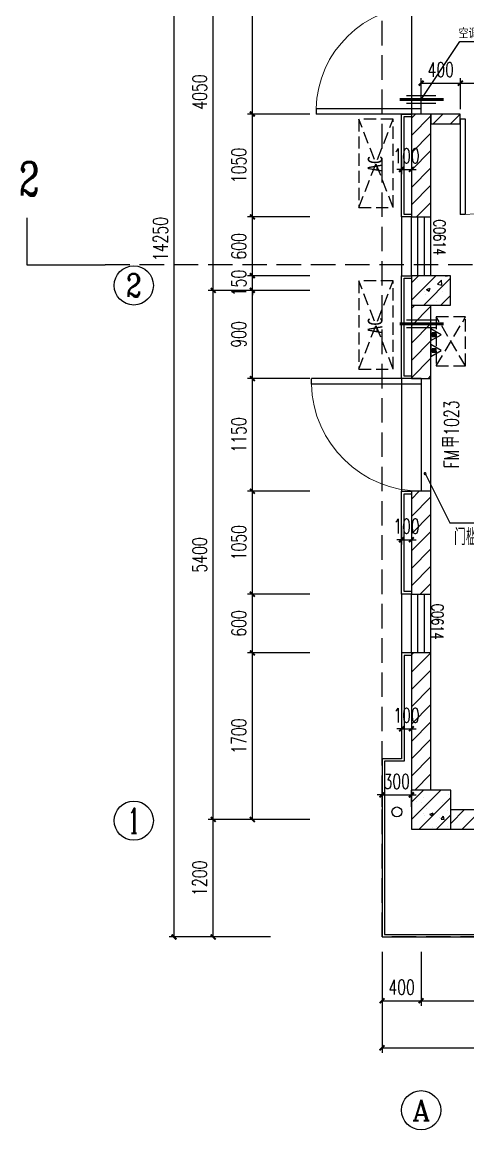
# Model space of a CAD drawing. Extents: x -474411 to 577939, y 0 to 1014176.
# Drawn here: x -116529 to -111977, y 707101 to 718408 of the extents above; entities that cross this region are included whole.
import ezdxf
from ezdxf.enums import TextEntityAlignment as Align

# ---------------------------------------------------------------- set-up
doc = ezdxf.new("R2010")
doc.units = 0
doc.header["$LTSCALE"] = 1000
doc.header["$MEASUREMENT"] = 0
doc.linetypes.add('124-SF$0$DASH', pattern=[0.35, 0.25, -0.1])
doc.linetypes.add('DASH', pattern=[0.35, 0.25, -0.1])
doc.layers.get('Defpoints').update_dxf_attribs({"color": 210})
for name, color, linetype in [('124-SF$0$J_EQPM_SMAL(空调室内外机)', 1, 'Continuous'), ('A-AXIS-D', 1, 'Continuous'), ('A-AXIS-DP', 126, 'Continuous'), ('A-AXIS-SYMB', 3, 'Continuous'), ('A-CURTAIN', 134, 'Continuous'), ('A-DRAIN', 142, 'Continuous'), ('A-HRAIL', 173, 'Continuous'), ('A-LIN-V', 9, 'Continuous'), ('A-TEXT', 61, 'Continuous'), ('A-WINDOW', 140, 'Continuous'), ('A-云线（根据审图意见修改）', 4, 'Continuous'), ('A-防火门', 1, 'Continuous'), ('AS-COLN', 6, 'Continuous'), ('AS-WALL', 40, 'Continuous'), ('J_HOLE(洞)', 3, 'Continuous'), ('PUB_HATCH', 8, 'Continuous'), ('PUB_TEXT', 7, 'Continuous'), ('SB_ZF消火栓', 10, 'Continuous')]:
    doc.layers.add(name, color=color, linetype=linetype)
doc.styles.add('124-SF$0$-宋体', font='')
doc.styles.add('124-SF$0$标准层住户$0$DIM_FONT', font='', dxfattribs={"width": 0.6})
doc.styles.add('_TCH_AXIS', font='COMPLEX', dxfattribs={"bigfont": 'GBCBIG'})
doc.styles.add('_TCH_DIM', font='SIMPLEX', dxfattribs={"bigfont": 'GBCBIG'})
doc.styles.add('_TCH_DIM_T3', font='SIMPLEX', dxfattribs={"width": 0.705882, "bigfont": 'GBCBIG'})
doc.styles.add('_TCH_LABEL', font='COMPLEX', dxfattribs={"bigfont": 'GBCBIG'})
doc.styles.add('_TCH_SPACE', font='SIMPLEX', dxfattribs={"height": 5, "bigfont": 'GBCBIG'})
doc.styles.add('_TCH_WINDOW', font='SIMPLEX', dxfattribs={"height": 3.5, "bigfont": 'GBCBIG'})
doc.styles.get('124-SF$0$-宋体').set_extended_font_data('SimSun')
doc.styles.get('124-SF$0$标准层住户$0$DIM_FONT').set_extended_font_data('NSimSun')
doc.dimstyles.new('_TCH_ARCH&&50', dxfattribs={"dimtxt": 148.75, "dimasz": 50, "dimexe": 50, "dimexo": 50, "dimgap": 63.125, "dimtad": 1, "dimdec": 0, "dimzin": 0, "dimdsep": 46, "dimtxsty": '_TCH_DIM_T3', "dimblk": 'ARCHTICK', "dimcen": 0.09, "dimclrt": 7, "dimazin": 2, "dimtfac": 1, "dimtdec": 0, "dimtix": 1, "dimtmove": 2, "dimatfit": 3, "dimfxl": 0, "dimtolj": 1, "dimtzin": 0, "dimarcsym": 0})
pattern_1 = [(45, (0, 89.76), (-88.388383, 88.388383), [])]

# ---------------------------------------------------------------- blocks, each defined once
blk = doc.blocks.new('空调留洞')
at = {"layer": 'J_HOLE(洞)', "color": 8, "ltscale": 0.6}
for p, q in [((343778, 111937), (344078, 111937)), ((343778, 111857), (344078, 111857))]:
    blk.add_line(p, q, dxfattribs=at)
at = {"layer": 'J_HOLE(洞)', "color": 8, "linetype": 'DASH', "ltscale": 0.6, "const_width": 30}
blk.add_lwpolyline([(343707, 111897), (344157, 111897)], dxfattribs=at)
blk = doc.blocks.new('_ArchTick')
at = {"color": 0, "linetype": 'ByBlock', "const_width": 0.4}
blk.add_lwpolyline([(-0.5, -0.5), (0.5, 0.5)], dxfattribs=at)
blk = doc.blocks.new('42342343')
at = {"layer": 'PUB_HATCH'}
h = blk.add_hatch(dxfattribs=at)
h.set_pattern_fill('普通砖', color=256, scale=50, style=0)
h.set_pattern_definition(pattern_1)
h.paths.add_polyline_path([(-112554, 613970), (-112554, 614070), (-112554, 614070)])
at = {"color": 8}
for p, q in [((-113527, 615775), (-113527, 615720)), ((-112455, 615775), (-113527, 615775)), ((-112455, 615720), (-112455, 615775)), ((-112455, 615720), (-113527, 615720)), ((-113575, 612963), (-113575, 613020)), ((-112454, 613020), (-113575, 613020)), ((-112454, 612963), (-113575, 612963)), ((-112454, 613020), (-112454, 612963))]:
    blk.add_line(p, q, dxfattribs=at)
at = {"color": 8, "lineweight": 13, "extrusion": (0, 0, -1)}
blk.add_ellipse((-112455, 615748), major_axis=(-758, 758), ratio=1, start_param=5.523431, end_param=7.068583, dxfattribs=at)
at = {"color": 8, "lineweight": 13}
blk.add_ellipse((-112454, 612992), major_axis=(-793, 793), ratio=1, start_param=0.811042, end_param=2.356194, dxfattribs=at)
at = {"layer": '124-SF$0$J_EQPM_SMAL(空调室内外机)', "color": 8, "linetype": '124-SF$0$DASH', "ltscale": 0.5}
for p, q in [((-112740, 614767), (-113090, 615667)), ((-113090, 614767), (-112740, 615667)), ((-112740, 613117), (-113090, 614017)), ((-113090, 613117), (-112740, 614017)), ((-112000, 613150), (-112300, 613650)), ((-112300, 613150), (-112000, 613650))]:
    blk.add_line(p, q, dxfattribs=at)
for points in [[(-112740, 614767), (-112740, 615667), (-113090, 615667), (-113090, 614767)], [(-112740, 613117), (-112740, 614017), (-113090, 614017), (-113090, 613117)], [(-112000, 613650), (-112300, 613650), (-112300, 613150), (-112000, 613150)]]:
    blk.add_lwpolyline(points, close=True, dxfattribs=at)
at = {"layer": 'A-AXIS-DP', "color": 8}
for p, q in [((-114178, 615720), (-114178, 617970)), ((-113592, 615720), (-114228, 615720)), ((-113592, 615720), (-114228, 615720)), ((-114178, 614670), (-114178, 615720)), ((-112654, 615297), (-112654, 615105)), ((-112554, 615297), (-112554, 615105)), ((-112654, 615155), (-112704, 615155)), ((-112654, 615155), (-112554, 615155)), ((-112554, 615155), (-112504, 615155)), ((-113592, 614670), (-114228, 614670)), ((-113592, 614670), (-114228, 614670)), ((-114178, 614070), (-114178, 614670)), ((-113592, 614070), (-114228, 614070)), ((-113592, 614070), (-114228, 614070)), ((-114178, 614070), (-114178, 614120)), ((-114178, 613920), (-114178, 614070)), ((-113592, 613920), (-114228, 613920)), ((-113592, 613920), (-114228, 613920)), ((-114178, 613020), (-114178, 613920)), ((-114178, 613920), (-114178, 613870)), ((-113592, 613020), (-114228, 613020)), ((-113592, 613020), (-114228, 613020)), ((-114178, 611870), (-114178, 613020)), ((-113592, 611870), (-114228, 611870)), ((-113592, 611870), (-114228, 611870)), ((-114178, 610820), (-114178, 611870)), ((-112654, 611517), (-112654, 611325)), ((-112554, 611517), (-112554, 611325)), ((-112654, 611375), (-112704, 611375)), ((-112654, 611375), (-112554, 611375)), ((-112554, 611375), (-112504, 611375)), ((-113592, 610820), (-114228, 610820)), ((-113592, 610820), (-114228, 610820)), ((-114178, 610220), (-114178, 610820)), ((-113592, 610220), (-114228, 610220)), ((-113592, 610220), (-114228, 610220)), ((-114178, 608520), (-114178, 610220)), ((-112654, 609587), (-112654, 609395)), ((-112554, 609587), (-112554, 609395)), ((-112654, 609445), (-112704, 609445)), ((-112654, 609445), (-112554, 609445)), ((-112554, 609445), (-112504, 609445)), ((-112854, 608770), (-112904, 608770)), ((-112854, 608650), (-112854, 608820)), ((-112854, 608770), (-112554, 608770)), ((-112554, 608650), (-112554, 608820)), ((-112554, 608770), (-112504, 608770)), ((-113592, 608520), (-114228, 608520))]:
    blk.add_line(p, q, dxfattribs=at)
at = {"layer": 'A-AXIS-SYMB', "color": 8}
for p, q in [((-116480, 614660), (-116480, 614180)), ((-116480, 614180), (-115680, 614180))]:
    blk.add_line(p, q, dxfattribs=at)
at = {"layer": 'A-AXIS-SYMB', "color": 8, "linetype": 'DASH'}
blk.add_line((-105630, 614180), (-115680, 614180), dxfattribs=at)
at = {"layer": 'A-CURTAIN', "color": 8}
for p, q in [((-112654, 614670), (-112654, 615720)), ((-112654, 615720), (-112554, 615720)), ((-112629, 614695), (-112629, 615695)), ((-112629, 615695), (-112554, 615695)), ((-112554, 614670), (-112654, 614670)), ((-112554, 614695), (-112629, 614695)), ((-112654, 613020), (-112654, 614070)), ((-112654, 614070), (-112554, 614070)), ((-112629, 613045), (-112629, 614045)), ((-112629, 614045), (-112554, 614045)), ((-112554, 613020), (-112654, 613020)), ((-112554, 613045), (-112629, 613045)), ((-112654, 610820), (-112654, 611870)), ((-112654, 611870), (-112554, 611870)), ((-112629, 610845), (-112629, 611845)), ((-112629, 611845), (-112554, 611845)), ((-112554, 610820), (-112654, 610820)), ((-112554, 610845), (-112629, 610845)), ((-112554, 610220), (-112654, 610220)), ((-112654, 610220), (-112654, 609140)), ((-112554, 610195), (-112629, 610195)), ((-112629, 610195), (-112629, 609115)), ((-112654, 609140), (-112854, 609140)), ((-112854, 609140), (-112854, 607320)), ((-112629, 609115), (-112829, 609115)), ((-112829, 609115), (-112829, 607345)), ((-112854, 607320), (-110054, 607320)), ((-112829, 607345), (-110054, 607345))]:
    blk.add_line(p, q, dxfattribs=at)
at = {"layer": 'A-DRAIN', "color": 8}
blk.add_circle((-112702, 608597), 50, dxfattribs=at)
at = {"layer": 'A-LIN-V', "color": 8}
for p, q in [((-112654, 614670), (-112654, 614070)), ((-112654, 613020), (-112654, 611870)), ((-112654, 610820), (-112654, 610220))]:
    blk.add_line(p, q, dxfattribs=at)
at = {"layer": 'A-WINDOW', "color": 8}
for p, q in [((-112554, 618220), (-112554, 615720)), ((-112554, 614070), (-112554, 614670)), ((-112488, 614070), (-112488, 614670)), ((-112421, 614070), (-112421, 614670)), ((-112354, 614070), (-112354, 614670)), ((-112414, 612050), (-112162, 611547)), ((-112162, 611547), (-111032, 611547)), ((-112554, 610220), (-112554, 610820)), ((-112488, 610220), (-112488, 610820)), ((-112421, 610220), (-112421, 610820)), ((-112354, 610220), (-112354, 610820))]:
    blk.add_line(p, q, dxfattribs=at)
for start, end in [(116.6103, 296.6103), (296.6103, 116.6103)]:
    blk.add_arc((-112414, 612050), 10, start, end, dxfattribs=at)
at = {"layer": 'A-云线（根据审图意见修改）', "color": 8}
for p, q in [((-112454, 615870), (-112060, 616460)), ((-112060, 616460), (-110550, 616460))]:
    blk.add_line(p, q, dxfattribs=at)
at = {"layer": 'A-防火门', "color": 8}
for p, q in [((-112454, 613020), (-112454, 611870)), ((-112354, 611870), (-112354, 613020))]:
    blk.add_line(p, q, dxfattribs=at)
at = {"layer": 'AS-COLN', "color": 8}
for p, q in [((-112554, 614070), (-112554, 613770)), ((-112154, 614070), (-112554, 614070)), ((-112154, 613770), (-112154, 614070)), ((-112554, 613770), (-112154, 613770)), ((-112554, 608820), (-112554, 608420)), ((-112152, 608820), (-112554, 608820)), ((-112152, 608420), (-112152, 608820)), ((-112554, 608420), (-112152, 608420))]:
    blk.add_line(p, q, dxfattribs=at)
at = {"layer": 'AS-WALL', "color": 8, "linetype": 'DASH'}
for p, q in [((-112854, 607320), (-112854, 621570)), ((-107254, 607320), (-112854, 607320))]:
    blk.add_line(p, q, dxfattribs=at)
at = {"layer": 'AS-WALL', "color": 8}
for p, q in [((-112554, 615720), (-112554, 614670)), ((-112354, 615720), (-112554, 615720)), ((-112354, 614670), (-112354, 615720)), ((-112554, 614670), (-112354, 614670)), ((-112554, 613770), (-112554, 613020)), ((-112354, 613020), (-112354, 613770)), ((-112554, 613020), (-112354, 613020)), ((-112354, 611870), (-112554, 611870)), ((-112554, 611870), (-112554, 610820)), ((-112354, 610820), (-112354, 611870)), ((-112554, 610820), (-112354, 610820)), ((-112354, 610220), (-112554, 610220)), ((-112554, 610220), (-112554, 608820)), ((-112354, 608820), (-112354, 610220)), ((-112152, 608620), (-109154, 608620)), ((-112152, 608420), (-109104, 608420))]:
    blk.add_line(p, q, dxfattribs=at)
at = {"layer": 'PUB_HATCH', "color": 8, "linetype": 'Continuous'}
for p, q in [((-112554, 615679), (-112513, 615720)), ((-112554, 615502), (-112354, 615702)), ((-112554, 615325), (-112354, 615525)), ((-112554, 615149), (-112354, 615349)), ((-112554, 614972), (-112354, 615172)), ((-112554, 614795), (-112354, 614995)), ((-112502, 614670), (-112354, 614818)), ((-112554, 613998), (-112482, 614070)), ((-112554, 613821), (-112305, 614070)), ((-112395, 614070), (-112395, 614070)), ((-112210, 614070), (-112185, 614068)), ((-112184, 614068), (-112185, 614070)), ((-112491, 614035), (-112491, 614035)), ((-112428, 613770), (-112154, 614044)), ((-112287, 613982), (-112248, 614023)), ((-112287, 613982), (-112243, 613975)), ((-112242, 613975), (-112248, 614023)), ((-112497, 613869), (-112497, 613869)), ((-112419, 613912), (-112419, 613912)), ((-112406, 613876), (-112406, 613876)), ((-112399, 613930), (-112364, 613943)), ((-112399, 613930), (-112374, 613913)), ((-112388, 613924), (-112388, 613924)), ((-112373, 613913), (-112363, 613944)), ((-112252, 613770), (-112154, 613868)), ((-112240, 613904), (-112240, 613904)), ((-112554, 613735), (-112518, 613770)), ((-112554, 613558), (-112354, 613758)), ((-112300, 613809), (-112300, 613809)), ((-112554, 613381), (-112354, 613581)), ((-112554, 613204), (-112354, 613404)), ((-112554, 613027), (-112354, 613227)), ((-112384, 613020), (-112354, 613051)), ((-112554, 611790), (-112474, 611870)), ((-112554, 611613), (-112354, 611813)), ((-112554, 611436), (-112354, 611636)), ((-112554, 611260), (-112354, 611460)), ((-112554, 611083), (-112354, 611283)), ((-112554, 610906), (-112354, 611106)), ((-112463, 610820), (-112354, 610929)), ((-112554, 610199), (-112533, 610220)), ((-112554, 610022), (-112356, 610220)), ((-112554, 609845), (-112354, 610045)), ((-112554, 609669), (-112354, 609869)), ((-112554, 609492), (-112354, 609692)), ((-112554, 609315), (-112354, 609515)), ((-112554, 609138), (-112354, 609338)), ((-112554, 608962), (-112354, 609162)), ((-112519, 608820), (-112354, 608985)), ((-112554, 608695), (-112429, 608820)), ((-112554, 608518), (-112252, 608820)), ((-112176, 608776), (-112176, 608776)), ((-112506, 608701), (-112506, 608701)), ((-112475, 608420), (-112152, 608744)), ((-112452, 608691), (-112452, 608691)), ((-112429, 608744), (-112429, 608744)), ((-112239, 608689), (-112239, 608689)), ((-112435, 608578), (-112435, 608578)), ((-112420, 608560), (-112420, 608560)), ((-112400, 608634), (-112400, 608634)), ((-112366, 608573), (-112331, 608586)), ((-112366, 608573), (-112342, 608556)), ((-112341, 608556), (-112331, 608586)), ((-112298, 608420), (-112152, 608567)), ((-112267, 608535), (-112267, 608535)), ((-112250, 608523), (-112226, 608552)), ((-112250, 608523), (-112220, 608521)), ((-112219, 608521), (-112225, 608552)), ((-112182, 608610), (-112182, 608610)), ((-112152, 608480), (-112012, 608620)), ((-112035, 608420), (-111835, 608620)), ((-112338, 608435), (-112338, 608435)), ((-112300, 608450), (-112300, 608450)), ((-112188, 608443), (-112188, 608443))]:
    blk.add_line(p, q, dxfattribs=at)
at = {"layer": 'A-AXIS-DP', "color": 8, "xscale": 50, "yscale": 50, "zscale": 50}
for p, rotation in [((-114178, 615720), 90), ((-114178, 615720), 270), ((-112554, 615155), 180), ((-114178, 614670), 90), ((-114178, 614670), 270), ((-114178, 614070), 270), ((-114178, 614070), 270), ((-114178, 613920), 90), ((-114178, 613920), 90), ((-114178, 613020), 90), ((-114178, 613020), 270), ((-114178, 611870), 90), ((-114178, 611870), 270), ((-112554, 611375), 180), ((-114178, 610820), 90), ((-114178, 610820), 270), ((-114178, 610220), 90), ((-114178, 610220), 270), ((-112554, 609445), 180), ((-112554, 608770), 180), ((-114178, 608520), 270)]:
    blk.add_blockref('_ArchTick', p, dxfattribs=dict(at, rotation=rotation))
for p in [(-112654, 615155), (-112654, 611375), (-112654, 609445), (-112854, 608770)]:
    blk.add_blockref('_ArchTick', p, dxfattribs=at)
at = {"layer": 'A-HRAIL', "color": 8}
for p in [(-456382, 503973), (-456382, 501683)]:
    blk.add_blockref('空调留洞', p, dxfattribs=at)
at = {"color": 8, "style": '124-SF$0$标准层住户$0$DIM_FONT', "text_generation_flag": 4, "width": 0.8, "flags": 9}
for tag, p in [('XSIZE', (-112300, 613650)), ('YSIZE', (-112299, 613650))]:
    blk.add_attdef(tag, p, '', height=0.5, rotation=180, dxfattribs=at)
at = {"layer": '124-SF$0$J_EQPM_SMAL(空调室内外机)', "color": 8, "ltscale": 0.5, "style": '124-SF$0$-宋体', "width": 0.8}
for p in [(-112850, 615128), (-112850, 613478)]:
    blk.add_text('AC', height=150, rotation=90, dxfattribs=at).set_placement(p)
at = {"layer": 'A-AXIS-DP', "color": 8, "char_height": 148.8, "attachment_point": 5, "rotation": 90, "style": '_TCH_DIM_T3'}
for s, insert in [('\\A1;1050', (-114316, 615195)), ('\\A1;600', (-114316, 614370)), ('\\A1;150', (-114316, 613995)), ('\\A1;900', (-114316, 613470)), ('\\A1;1150', (-114316, 612445)), ('\\A1;1050', (-114316, 611345)), ('\\A1;600', (-114316, 610520)), ('\\A1;1700', (-114316, 609370))]:
    blk.add_mtext(s, dxfattribs=dict(at, insert=insert))
at = {"layer": 'A-AXIS-DP', "color": 8, "char_height": 148.8, "attachment_point": 5, "style": '_TCH_DIM_T3'}
for s, insert in [('\\A1;100', (-112604, 615293)), ('\\A1;100', (-112604, 611513)), ('\\A1;100', (-112604, 609583)), ('\\A1;300', (-112704, 608908))]:
    blk.add_mtext(s, dxfattribs=dict(at, insert=insert))
at = {"layer": 'A-TEXT', "color": 8, "style": '_TCH_SPACE', "width": 0.7}
for p in [(-112327, 614643), (-112347, 610722)]:
    blk.add_text('C0614', height=120.6, rotation=270, dxfattribs=at).set_placement(p)
at = {"layer": 'A-防火门', "color": 8, "style": '_TCH_WINDOW', "width": 0.705882}
for s, p in [('1023', (-112069, 612437)), ('FM', (-112069, 612104))]:
    blk.add_text(s, height=148.8, rotation=90, dxfattribs=at).set_placement(p)
at = {"layer": 'A-防火门', "color": 8, "style": '_TCH_WINDOW'}
blk.add_text('甲', height=169, rotation=90, dxfattribs=at).set_placement((-112069, 612314))
at = {"layer": 'PUB_TEXT', "color": 8, "style": '_TCH_DIM'}
for s, height, p in [('空调壁挂机预留孔φ', 101.3, (-112072, 616492)), ('门槛标高为', 168.8, (-112119, 611320))]:
    blk.add_text(s, height=height, dxfattribs=at).set_placement(p)
at = {"layer": 'PUB_TEXT', "color": 8, "style": '_TCH_LABEL', "width": 0.705882}
blk.add_text('2', height=340, dxfattribs=at).set_placement((-116560, 614890))
blk = doc.blocks.new('234243242332')
at = {"layer": 'SB_ZF消火栓', "color": 8, "linetype": 'Continuous'}
for p, q in [((-112249, 715218), (-112354, 715279)), ((-112354, 715279), (-112354, 715157)), ((-112354, 715157), (-112249, 715218)), ((-112354, 715157), (-112249, 715218)), ((-112301, 715237), (-112343, 715237)), ((-112343, 715237), (-112343, 715199)), ((-112343, 715236), (-112306, 715199)), ((-112343, 715225), (-112317, 715199)), ((-112343, 715213), (-112329, 715199)), ((-112343, 715202), (-112340, 715199)), ((-112343, 715199), (-112301, 715199)), ((-112332, 715237), (-112301, 715206)), ((-112320, 715237), (-112301, 715217)), ((-112309, 715237), (-112301, 715229)), ((-112301, 715199), (-112301, 715237)), ((-112249, 715057), (-112354, 715117)), ((-112354, 715117), (-112354, 714996)), ((-112354, 714996), (-112249, 715057)), ((-112354, 714996), (-112249, 715057)), ((-112301, 715075), (-112343, 715075)), ((-112343, 715075), (-112343, 715038)), ((-112343, 715075), (-112306, 715038)), ((-112343, 715064), (-112317, 715038)), ((-112343, 715052), (-112329, 715038)), ((-112343, 715041), (-112340, 715038)), ((-112343, 715038), (-112301, 715038)), ((-112332, 715075), (-112301, 715044)), ((-112320, 715075), (-112301, 715056)), ((-112309, 715075), (-112301, 715067)), ((-112301, 715038), (-112301, 715075))]:
    blk.add_line(p, q, dxfattribs=at)
blk = doc.blocks.new('*D1070')
at = {"layer": 'A-AXIS-DP', "color": 0, "lineweight": -2}
for p, q in [((-112454, 717520), (-112454, 717835)), ((-112454, 717785), (-112054, 717785)), ((-112054, 717520), (-112054, 717835))]:
    blk.add_line(p, q, dxfattribs=at)
at = {"layer": 'Defpoints', "color": 0}
for p in [(-112054, 717785), (-112454, 717470), (-112054, 717470)]:
    blk.add_point(p, dxfattribs=at)
at = {"layer": 'A-AXIS-DP', "color": 0, "lineweight": -2, "xscale": 50, "yscale": 50, "zscale": 50, "rotation": 180}
blk.add_blockref('_ArchTick', (-112454, 717785), dxfattribs=at)
at = {"layer": 'A-AXIS-DP', "color": 0, "lineweight": -2, "xscale": 50, "yscale": 50, "zscale": 50}
blk.add_blockref('_ArchTick', (-112054, 717785), dxfattribs=at)
at = {"layer": 'A-AXIS-DP', "color": 7, "insert": (-112254, 717923), "char_height": 148.8, "attachment_point": 5, "style": '_TCH_DIM_T3'}
blk.add_mtext('\\A1;400', dxfattribs=at)
blk = doc.blocks.new('*D1069')
at = {"layer": 'A-AXIS-DP', "color": 0, "lineweight": -2}
for p, q in [((-112054, 717520), (-112054, 717835)), ((-112054, 717785), (-111054, 717785)), ((-111054, 717520), (-111054, 717835))]:
    blk.add_line(p, q, dxfattribs=at)
at = {"layer": 'Defpoints', "color": 0}
for p in [(-111054, 717785), (-112054, 717470), (-111054, 717470)]:
    blk.add_point(p, dxfattribs=at)
at = {"layer": 'A-AXIS-DP', "color": 0, "lineweight": -2, "xscale": 50, "yscale": 50, "zscale": 50, "rotation": 180}
blk.add_blockref('_ArchTick', (-112054, 717785), dxfattribs=at)
at = {"layer": 'A-AXIS-DP', "color": 0, "lineweight": -2, "xscale": 50, "yscale": 50, "zscale": 50}
blk.add_blockref('_ArchTick', (-111054, 717785), dxfattribs=at)
at = {"layer": 'A-AXIS-DP', "color": 7, "insert": (-111554, 717923), "char_height": 148.8, "attachment_point": 5, "style": '_TCH_DIM_T3'}
blk.add_mtext('\\A1;1000', dxfattribs=at)
blk = doc.blocks.new('$DorLib2D$00000001')
at = {"color": 8}
for p, q in [((0.45, 0.975), (0.5, 0.975)), ((0.45, 0), (0.45, 0.975)), ((0.5, 0), (0.5, 0.975)), ((0.5, 0), (0.45, 0))]:
    blk.add_line(p, q, dxfattribs=at)
at = {"color": 8, "lineweight": 13}
blk.add_arc((0.475, 0), 0.975, 91.4693, 180, dxfattribs=at)
blk = doc.blocks.new('*D698')
at = {"layer": 'A-AXIS-D', "color": 0, "lineweight": -2}
for p, q in [((-113992, 710270), (-114628, 710270)), ((-114578, 709070), (-114578, 710270)), ((-113992, 709070), (-114628, 709070))]:
    blk.add_line(p, q, dxfattribs=at)
at = {"layer": 'Defpoints', "color": 0}
for p in [(-114578, 710270), (-113942, 710270), (-113942, 709070)]:
    blk.add_point(p, dxfattribs=at)
at = {"layer": 'A-AXIS-D', "color": 0, "lineweight": -2, "xscale": 50, "yscale": 50, "zscale": 50}
for p, rotation in [((-114578, 710270), 90), ((-114578, 709070), 270)]:
    blk.add_blockref('_ArchTick', p, dxfattribs=dict(at, rotation=rotation))
at = {"layer": 'A-AXIS-D', "color": 7, "insert": (-114716, 709670), "char_height": 148.8, "attachment_point": 5, "rotation": 90, "style": '_TCH_DIM_T3'}
blk.add_mtext('\\A1;1200', dxfattribs=at)
blk = doc.blocks.new('*D699')
at = {"layer": 'A-AXIS-D', "color": 0, "lineweight": -2}
for p, q in [((-113992, 715670), (-114628, 715670)), ((-114578, 710270), (-114578, 715670)), ((-113992, 710270), (-114628, 710270))]:
    blk.add_line(p, q, dxfattribs=at)
at = {"layer": 'Defpoints', "color": 0}
for p in [(-114578, 715670), (-113942, 715670), (-113942, 710270)]:
    blk.add_point(p, dxfattribs=at)
at = {"layer": 'A-AXIS-D', "color": 0, "lineweight": -2, "xscale": 50, "yscale": 50, "zscale": 50}
for p, rotation in [((-114578, 715670), 90), ((-114578, 710270), 270)]:
    blk.add_blockref('_ArchTick', p, dxfattribs=dict(at, rotation=rotation))
at = {"layer": 'A-AXIS-D', "color": 7, "insert": (-114716, 712970), "char_height": 148.8, "attachment_point": 5, "rotation": 90, "style": '_TCH_DIM_T3'}
blk.add_mtext('\\A1;5400', dxfattribs=at)
blk = doc.blocks.new('*D700')
at = {"layer": 'A-AXIS-D', "color": 0, "lineweight": -2}
for p, q in [((-113992, 719720), (-114628, 719720)), ((-114578, 715670), (-114578, 719720)), ((-113992, 715670), (-114628, 715670))]:
    blk.add_line(p, q, dxfattribs=at)
at = {"layer": 'Defpoints', "color": 0}
for p in [(-114578, 719720), (-113942, 719720), (-113942, 715670)]:
    blk.add_point(p, dxfattribs=at)
at = {"layer": 'A-AXIS-D', "color": 0, "lineweight": -2, "xscale": 50, "yscale": 50, "zscale": 50}
for p, rotation in [((-114578, 719720), 90), ((-114578, 715670), 270)]:
    blk.add_blockref('_ArchTick', p, dxfattribs=dict(at, rotation=rotation))
at = {"layer": 'A-AXIS-D', "color": 7, "insert": (-114716, 717695), "char_height": 148.8, "attachment_point": 5, "rotation": 90, "style": '_TCH_DIM_T3'}
blk.add_mtext('\\A1;4050', dxfattribs=at)
blk = doc.blocks.new('*D703')
at = {"layer": 'A-AXIS-D', "color": 0, "lineweight": -2}
for p, q in [((-112454, 708920), (-112454, 708369)), ((-107654, 708920), (-107654, 708369)), ((-112454, 708419), (-107654, 708419))]:
    blk.add_line(p, q, dxfattribs=at)
at = {"layer": 'Defpoints', "color": 0}
for p in [(-112454, 708970), (-107654, 708970), (-107654, 708419)]:
    blk.add_point(p, dxfattribs=at)
at = {"layer": 'A-AXIS-D', "color": 0, "lineweight": -2, "xscale": 50, "yscale": 50, "zscale": 50, "rotation": 180}
blk.add_blockref('_ArchTick', (-112454, 708419), dxfattribs=at)
at = {"layer": 'A-AXIS-D', "color": 0, "lineweight": -2, "xscale": 50, "yscale": 50, "zscale": 50}
blk.add_blockref('_ArchTick', (-107654, 708419), dxfattribs=at)
at = {"layer": 'A-AXIS-D', "color": 7, "insert": (-110054, 708557), "char_height": 148.8, "attachment_point": 5, "style": '_TCH_DIM_T3'}
blk.add_mtext('\\A1;4800', dxfattribs=at)
blk = doc.blocks.new('*D704')
at = {"layer": 'A-AXIS-D', "color": 0, "lineweight": -2}
for p, q in [((-112854, 708920), (-112854, 708369)), ((-112454, 708920), (-112454, 708369)), ((-112854, 708419), (-112454, 708419))]:
    blk.add_line(p, q, dxfattribs=at)
at = {"layer": 'Defpoints', "color": 0}
for p in [(-112854, 708970), (-112454, 708970), (-112454, 708419)]:
    blk.add_point(p, dxfattribs=at)
at = {"layer": 'A-AXIS-D', "color": 0, "lineweight": -2, "xscale": 50, "yscale": 50, "zscale": 50, "rotation": 180}
blk.add_blockref('_ArchTick', (-112854, 708419), dxfattribs=at)
at = {"layer": 'A-AXIS-D', "color": 0, "lineweight": -2, "xscale": 50, "yscale": 50, "zscale": 50}
blk.add_blockref('_ArchTick', (-112454, 708419), dxfattribs=at)
at = {"layer": 'A-AXIS-D', "color": 7, "insert": (-112654, 708557), "char_height": 148.8, "attachment_point": 5, "style": '_TCH_DIM_T3'}
blk.add_mtext('\\A1;400', dxfattribs=at)
blk = doc.blocks.new('*D705')
at = {"layer": 'A-AXIS-D', "color": 0, "lineweight": -2}
for p, q in [((-112854, 708920), (-112854, 707889)), ((-107254, 708920), (-107254, 707889)), ((-112854, 707939), (-107254, 707939))]:
    blk.add_line(p, q, dxfattribs=at)
at = {"layer": 'Defpoints', "color": 0}
for p in [(-112854, 708970), (-107254, 708970), (-107254, 707939)]:
    blk.add_point(p, dxfattribs=at)
at = {"layer": 'A-AXIS-D', "color": 0, "lineweight": -2, "xscale": 50, "yscale": 50, "zscale": 50, "rotation": 180}
blk.add_blockref('_ArchTick', (-112854, 707939), dxfattribs=at)
at = {"layer": 'A-AXIS-D', "color": 0, "lineweight": -2, "xscale": 50, "yscale": 50, "zscale": 50}
blk.add_blockref('_ArchTick', (-107254, 707939), dxfattribs=at)
at = {"layer": 'A-AXIS-D', "color": 7, "insert": (-110054, 708077), "char_height": 148.8, "attachment_point": 5, "style": '_TCH_DIM_T3'}
blk.add_mtext('\\A1;5600', dxfattribs=at)
blk = doc.blocks.new('*D706')
at = {"layer": 'A-AXIS-D', "color": 0, "lineweight": -2}
for p, q in [((-113992, 723320), (-115028, 723320)), ((-114978, 709070), (-114978, 723320)), ((-113992, 709070), (-115028, 709070))]:
    blk.add_line(p, q, dxfattribs=at)
at = {"layer": 'Defpoints', "color": 0}
for p in [(-114978, 723320), (-113942, 723320), (-113942, 709070)]:
    blk.add_point(p, dxfattribs=at)
at = {"layer": 'A-AXIS-D', "color": 0, "lineweight": -2, "xscale": 50, "yscale": 50, "zscale": 50}
for p, rotation in [((-114978, 723320), 90), ((-114978, 709070), 270)]:
    blk.add_blockref('_ArchTick', p, dxfattribs=dict(at, rotation=rotation))
at = {"layer": 'A-AXIS-D', "color": 7, "insert": (-115116, 716195), "char_height": 148.8, "attachment_point": 5, "rotation": 90, "style": '_TCH_DIM_T3'}
blk.add_mtext('\\A1;14250', dxfattribs=at)

msp = doc.modelspace()

# ---------------------------------------------------------------- hatches: boundary and pattern name
at = {"layer": 'PUB_HATCH'}
h = msp.add_hatch(dxfattribs=at)
h.set_pattern_fill('普通砖', color=8, scale=50, style=0)
h.set_pattern_definition(pattern_1)
h.paths.add_polyline_path([(-112354.4, 717370.3), (-112054.2, 717370.3), (-112054.2, 717470.3), (-112354.4, 717470.3)])

# ---------------------------------------------------------------- linework, layer by layer
at = {"layer": 'A-AXIS-D', "color": 8}
for centre in [(-115389.2, 715720.9), (-115388.8, 710257.6), (-112454.2, 707301.5)]:
    msp.add_circle(centre, 200, dxfattribs=at)
at = {"layer": 'AS-WALL', "color": 8}
for p, q in [((-112054.2, 717470.3), (-112354.4, 717470.3)), ((-112354.4, 717470.3), (-112354.4, 717370.3)), ((-112054.2, 717370.3), (-112054.2, 717470.3)), ((-112354.4, 717370.3), (-112054.2, 717370.3))]:
    msp.add_line(p, q, dxfattribs=at)

# ---------------------------------------------------------------- block references
at = {"layer": 'A-LIN-V', "color": 8}
msp.add_blockref('42342343', (0, 101750), dxfattribs=at)
at = {"layer": 'A-防火门', "color": 8, "xscale": -1000, "yscale": -1000, "zscale": 100, "rotation": 359.9999998215794}
msp.add_blockref('$DorLib2D$00000001', (-111554.2, 717420.3), dxfattribs=at)
at = {"layer": 'SB_ZF消火栓', "color": 8, "linetype": 'Continuous'}
msp.add_blockref('234243242332', (0, 0), dxfattribs=at)

# ---------------------------------------------------------------- texts
at = {"layer": 'PUB_TEXT', "color": 8, "style": '_TCH_AXIS'}
for s, height, p, p2 in [('2', 233, (-115466.9, 715604.5), (-115311.6, 715604.5)), ('1', 257.4, (-115444, 710128.9), (-115333.7, 710128.9)), ('A', 212.6, (-112545.3, 707195.2), (-112363.1, 707195.2))]:
    msp.add_text(s, height=height, dxfattribs=at).set_placement(p, p2, align=Align.FIT)

# ---------------------------------------------------------------- dimensions: what is measured, and where the dimension line sits
at = {"layer": 'A-AXIS-D', "color": 8}
for p1, p2, distance, picture, middle in [((-113942.2, 709070.3), (-113942.2, 723320), 1036, '*D706', (-115115.7, 716195.2)), ((-113942.2, 715670.3), (-113942.2, 719720), 636, '*D700', (-114715.7, 717695.2)), ((-113942.2, 710270.3), (-113942.2, 715670.3), 636, '*D699', (-114715.7, 712970.3)), ((-113942.2, 709070.3), (-113942.2, 710270.3), 636, '*D698', (-114715.7, 709670.3)), ((-112854.2, 708970.3), (-112454.2, 708970.3), -551.1, '*D704', (-112654.2, 708556.8)), ((-112854.2, 708970.3), (-107254.2, 708970.3), -1031.1, '*D705', (-110054.2, 708076.8)), ((-112454.2, 708970.3), (-107654.2, 708970.3), -551.1, '*D703', (-110054.2, 708556.8))]:
    dim = msp.add_aligned_dim(p1=p1, p2=p2, distance=distance, dimstyle='_TCH_ARCH&&50', dxfattribs=at)
    dim.commit()
    dim.dimension.update_dxf_attribs({"geometry": picture, "text_midpoint": middle})
at = {"layer": 'A-AXIS-DP', "color": 8}
for p1, p2, picture, middle in [((-112454.2, 717470.3), (-112054.2, 717470.3), '*D1070', (-112254.2, 717922.7)), ((-112054.2, 717470.3), (-111054.2, 717470.3), '*D1069', (-111554.2, 717922.7))]:
    dim = msp.add_aligned_dim(p1=p1, p2=p2, distance=314.8, dimstyle='_TCH_ARCH&&50', dxfattribs=at)
    dim.commit()
    dim.dimension.update_dxf_attribs({"geometry": picture, "text_midpoint": middle})

doc.saveas('drawing.dxf')
